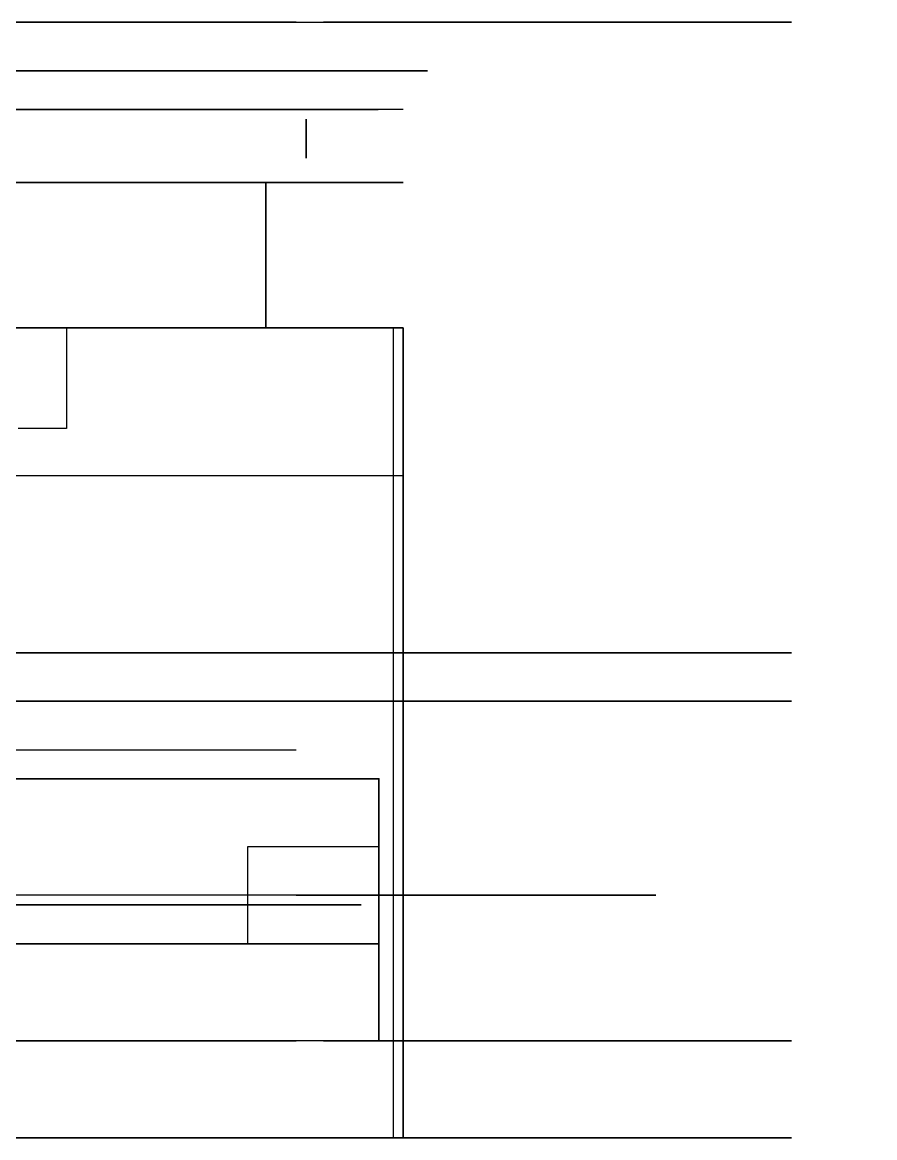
# Model space of a CAD drawing. Header units: centimetres. Extents: x -1.02 to 4.22, y -1.09 to 1.61.
# Drawn here: x 2.465 to 4.222, y -0.74 to 1.56 of the extents above; entities that cross this region are included whole.
import ezdxf

# ---------------------------------------------------------------- set-up
doc = ezdxf.new("R2010")
doc.units = ezdxf.units.CM
doc.header["$MEASUREMENT"] = 0
for name, color, linetype in [('Cajita_abierta_v04 v13_Sketch1', 7, 'Continuous'), ('Cajita_abierta_v04 v13_Sketch13', 7, 'Continuous'), ('Cajita_abierta_v04 v13_Sketch14', 7, 'Continuous'), ('Cajita_abierta_v04 v13_Sketch15', 7, 'Continuous'), ('Cajita_abierta_v04 v13_Sketch16', 7, 'Continuous'), ('Cajita_abierta_v04 v13_Sketch18', 7, 'Continuous'), ('Cajita_abierta_v04 v13_Sketch19', 7, 'Continuous'), ('Cajita_abierta_v04 v13_Sketch2', 7, 'Continuous'), ('Cajita_abierta_v04 v13_Sketch20', 7, 'Continuous'), ('Cajita_abierta_v04 v13_Sketch21', 7, 'Continuous'), ('Cajita_abierta_v04 v13_Sketch22', 7, 'Continuous'), ('Cajita_abierta_v04 v13_Sketch24', 7, 'Continuous'), ('Cajita_abierta_v04 v13_Sketch25', 7, 'Continuous'), ('Cajita_abierta_v04 v13_Sketch27', 7, 'Continuous'), ('Cajita_abierta_v04 v13_Sketch28', 7, 'Continuous'), ('Cajita_abierta_v04 v13_Sketch3', 7, 'Continuous'), ('Cajita_abierta_v04 v13_Sketch30', 7, 'Continuous'), ('Cajita_abierta_v04 v13_Sketch31', 7, 'Continuous'), ('Cajita_abierta_v04 v13_Sketch33', 7, 'Continuous'), ('Cajita_abierta_v04 v13_Sketch34', 7, 'Continuous'), ('Cajita_abierta_v04 v13_Sketch35', 7, 'Continuous'), ('Cajita_abierta_v04 v13_Sketch36', 7, 'Continuous'), ('Cajita_abierta_v04 v13_Sketch39', 7, 'Continuous'), ('Cajita_abierta_v04 v13_Sketch4', 7, 'Continuous'), ('Cajita_abierta_v04 v13_Sketch40', 7, 'Continuous'), ('Cajita_abierta_v04 v13_Sketch41', 7, 'Continuous'), ('Cajita_abierta_v04 v13_Sketch43', 7, 'Continuous'), ('Cajita_abierta_v04 v13_Sketch5', 7, 'Continuous'), ('Cajita_abierta_v04 v13_Sketch50', 7, 'Continuous'), ('Cajita_abierta_v04 v13_Sketch51', 7, 'Continuous'), ('Cajita_abierta_v04 v13_Sketch52', 7, 'Continuous'), ('Cajita_abierta_v04 v13_Sketch56', 7, 'Continuous'), ('Cajita_abierta_v04 v13_Sketch57', 7, 'Continuous'), ('Cajita_abierta_v04 v13_Sketch59', 7, 'Continuous'), ('Cajita_abierta_v04 v13_Sketch6', 7, 'Continuous'), ('Cajita_abierta_v04 v13_Sketch60', 7, 'Continuous'), ('Cajita_abierta_v04 v13_Sketch61', 7, 'Continuous'), ('Cajita_abierta_v04 v13_Sketch63', 7, 'Continuous'), ('Cajita_abierta_v04 v13_Sketch64', 7, 'Continuous'), ('Cajita_abierta_v04 v13_Sketch7', 7, 'Continuous'), ('Cajita_abierta_v04 v13_Sketch9', 7, 'Continuous'), ('Cajita_abierta_v04 v13_triangles coin', 7, 'Continuous')]:
    doc.layers.add(name, color=color, linetype=linetype)

msp = doc.modelspace()

# ---------------------------------------------------------------- linework, layer by layer
at = {"layer": 'Cajita_abierta_v04 v13_Sketch1'}
for p, q in [((0, 0), (3.2, 0)), ((3.2, 0, 6.2), (0, 0, 6.2)), ((3.2, 0), (3.2, 0, 6.2))]:
    msp.add_line(p, q, dxfattribs=at)
at = {"layer": 'Cajita_abierta_v04 v13_Sketch13'}
for p, q in [((3.2, -0.34), (0, -0.34)), ((0, -0.34, 6.2), (3.2, -0.34, 6.2)), ((2.929, -0.34, 6.2), (3.2, -0.34, 5.903)), ((3, -0.34), (3.2, -0.34, 0.2535)), ((3.2, -0.34, 6.2), (3.2, -0.34))]:
    msp.add_line(p, q, dxfattribs=at)
at = {"layer": 'Cajita_abierta_v04 v13_Sketch14', "extrusion": (0, -1, 0)}
for centre, radius in [((3.456, 1.0712, 0.54), 0.15), ((3.456, 1.0712, 0.54), 0.14), ((3.471, 5.1343, 0.54), 0.15), ((3.471, 5.1343, 0.54), 0.14)]:
    msp.add_circle(centre, radius, dxfattribs=at)
for centre, major_axis, ratio in [((1.6, -0.54, -0.349), (1, 0), 0.2), ((1.6, -0.54, 6.549), (1, 0), 0.2), ((3.661, -0.54, 3.1079), (0, 0, -1.7), 0.176471)]:
    msp.add_ellipse(centre, major_axis=major_axis, ratio=ratio, dxfattribs=at)
msp.add_ellipse((1.6, -0.54, 3.1), major_axis=(0, 0, 4.6), ratio=0.532609, start_param=4.070407, end_param=5.371005, dxfattribs=at)
at = {"layer": 'Cajita_abierta_v04 v13_Sketch14'}
for points, knots in [([(3.0856, -0.54, 6.4618), (2.7867, -0.54, 6.6577), (2.5049, -0.54, 6.7944), (1.9564, -0.54, 6.9606), (1.6785, -0.54, 6.9924), (1.132, -0.54, 6.9368), (0.8838, -0.54, 6.8622), (0.4625, -0.54, 6.6743), (0.2844, -0.54, 6.5732), (0.1144, -0.54, 6.4618)], [0.383509, 0.383509, 0.383509, 0.383509, 1.553489, 1.553489, 2.734502, 2.734502, 3.803643, 3.803643, 4.62827, 4.62827, 4.62827, 4.62827]), ([(0.1702, -0.54, -0.2597), (0.5614, -0.54, -0.4768), (0.886, -0.54, -0.6076), (1.4522, -0.54, -0.7265), (1.7095, -0.54, -0.7294), (2.3013, -0.54, -0.6156), (2.6415, -0.54, -0.4752), (3.0298, -0.54, -0.2597)], [0.440251, 0.440251, 0.440251, 0.440251, 1.968329, 1.968329, 3.347643, 3.347643, 4.994808, 4.994808, 4.994808, 4.994808]), ([(3.5622, -0.54, 0.3456), (3.5114, -0.54, 0.218), (3.4391, -0.54, 0.1), (3.2576, -0.54, -0.1062), (3.1499, -0.54, -0.193), (3.0298, -0.54, -0.2597)], [0, 0, 0, 0, 0.4120538, 0.4120538, 0.8241076, 0.8241076, 0.8241076, 0.8241076]), ([(3.0856, -0.54, 6.4618), (3.1862, -0.54, 6.396), (3.2763, -0.54, 6.3154), (3.4295, -0.54, 6.1301), (3.4917, -0.54, 6.0264), (3.5376, -0.54, 5.9153)], [0, 0, 0, 0, 0.3606372, 0.3606372, 0.7212744, 0.7212744, 0.7212744, 0.7212744])]:
    msp.add_open_spline(points, degree=3, knots=knots, dxfattribs=at)
at = {"layer": 'Cajita_abierta_v04 v13_Sketch15'}
for p, q in [((0.218, 1.23, 6.25), (2.9673, 1.23, 6.25)), ((2.9673, 1.23, 6.25), (2.9673, 0.93, 6.25)), ((2.9673, 0.93, 6.25), (3.25, 0.93, 6.25)), ((3.25, 0.93, 6.25), (3.25, 0.16, 6.25)), ((3.25, 0.16, 6.25), (-0.05, 0.16, 6.25))]:
    msp.add_line(p, q, dxfattribs=at)
at = {"layer": 'Cajita_abierta_v04 v13_Sketch16'}
for p, q in [((2.9673, 1.23, -0.05), (0.2271, 1.23, -0.05)), ((2.9673, 0.93, -0.05), (2.9673, 1.23, -0.05)), ((3.25, 0.93, -0.05), (2.9673, 0.93, -0.05)), ((3.25, 0.16, -0.05), (3.25, 0.93, -0.05)), ((-0.05, 0.16, -0.05), (3.25, 0.16, -0.05))]:
    msp.add_line(p, q, dxfattribs=at)
at = {"layer": 'Cajita_abierta_v04 v13_Sketch18'}
for p, q in [((0, 0, 6.2), (3.2, 0, 6.2)), ((3.2, 0, 6.2), (3.2, -0.14, 6.2)), ((3.2, -0.14, 6.2), (2.929, -0.14, 6.2)), ((2.929, -0.14, 6.2), (2.929, -0.34, 6.2)), ((2.929, -0.34, 6.2), (0.2532, -0.34, 6.2))]:
    msp.add_line(p, q, dxfattribs=at)
at = {"layer": 'Cajita_abierta_v04 v13_Sketch19'}
for p, q in [((3.2, -0.54, 5.3191), (3.2, -0.54, 5.2295)), ((3.2, -0.54, 0.866), (3.2, -0.54, 0.7764))]:
    msp.add_line(p, q, dxfattribs=at)
at = {"layer": 'Cajita_abierta_v04 v13_Sketch19', "extrusion": (0, -1, 0)}
for centre in [(3.446, 0.8212, 0.54), (3.446, 5.2743, 0.54)]:
    msp.add_circle(centre, 0.14, dxfattribs=at)
for centre in [(3.446, 0.8212, 0.54), (3.446, 5.2743, 0.54)]:
    msp.add_arc(centre, 0.25, 169.6746, 190.3254, dxfattribs=at)
for centre, major_axis, ratio in [((1.6, -0.54, 6.549), (1, 0), 0.2), ((1.6, -0.54, -0.349), (1, 0), 0.2), ((3.661, -0.54, 3.1079), (0, 0, -1.7), 0.176471)]:
    msp.add_ellipse(centre, major_axis=major_axis, ratio=ratio, dxfattribs=at)
msp.add_ellipse((1.6, -0.54, 3.1), major_axis=(0, 0, 4.6), ratio=0.532609, start_param=4.070407, end_param=5.371005, dxfattribs=at)
at = {"layer": 'Cajita_abierta_v04 v13_Sketch19'}
for points, knots in [([(3.0856, -0.54, 6.4618), (2.7867, -0.54, 6.6577), (2.5049, -0.54, 6.7944), (1.9564, -0.54, 6.9606), (1.6785, -0.54, 6.9924), (1.132, -0.54, 6.9368), (0.8838, -0.54, 6.8622), (0.4625, -0.54, 6.6743), (0.2844, -0.54, 6.5732), (0.1144, -0.54, 6.4618)], [0.383509, 0.383509, 0.383509, 0.383509, 1.553489, 1.553489, 2.734502, 2.734502, 3.803643, 3.803643, 4.62827, 4.62827, 4.62827, 4.62827]), ([(0.1702, -0.54, -0.2597), (0.5614, -0.54, -0.4768), (0.886, -0.54, -0.6076), (1.4522, -0.54, -0.7265), (1.7095, -0.54, -0.7294), (2.3013, -0.54, -0.6156), (2.6415, -0.54, -0.4752), (3.0298, -0.54, -0.2597)], [0.440251, 0.440251, 0.440251, 0.440251, 1.968329, 1.968329, 3.347643, 3.347643, 4.994808, 4.994808, 4.994808, 4.994808]), ([(3.5622, -0.54, 0.3456), (3.5114, -0.54, 0.218), (3.4391, -0.54, 0.1), (3.2576, -0.54, -0.1062), (3.1499, -0.54, -0.193), (3.0298, -0.54, -0.2597)], [0, 0, 0, 0, 0.4120538, 0.4120538, 0.8241076, 0.8241076, 0.8241076, 0.8241076]), ([(3.0856, -0.54, 6.4618), (3.1862, -0.54, 6.396), (3.2763, -0.54, 6.3154), (3.4295, -0.54, 6.1301), (3.4917, -0.54, 6.0264), (3.5376, -0.54, 5.9153)], [0, 0, 0, 0, 0.3606372, 0.3606372, 0.7212744, 0.7212744, 0.7212744, 0.7212744])]:
    msp.add_open_spline(points, degree=3, knots=knots, dxfattribs=at)
at = {"layer": 'Cajita_abierta_v04 v13_Sketch2'}
for p, q in [((-0.3, 0.16, -0.3), (3.5, 0.16, -0.3)), ((-0.3, 0.16, 6.5), (3.5, 0.16, -0.3)), ((3.5, 0.16, 6.5), (-0.3, 0.16, 6.5)), ((3.5, 0.16, 6.5), (-0.3, 0.16, -0.3)), ((3.2, 0.16), (0, 0.16)), ((0, 0.16, 6.2), (3.2, 0.16, 6.2)), ((3.2, 0.16, 6.2), (3.2, 0.16)), ((3.5, 0.16, -0.3), (3.5, 0.16, 6.5))]:
    msp.add_line(p, q, dxfattribs=at)
at = {"layer": 'Cajita_abierta_v04 v13_Sketch20'}
for p, q in [((3.2, -0.54, 0.866), (3.2, -0.54, 0.7764)), ((3.2, -0.54, 5.3191), (3.2, -0.54, 5.2295))]:
    msp.add_line(p, q, dxfattribs=at)
at = {"layer": 'Cajita_abierta_v04 v13_Sketch20', "extrusion": (0, -1, 0)}
for centre in [(3.446, 5.2743, 0.54), (3.446, 0.8212, 0.54)]:
    msp.add_arc(centre, 0.25, 169.6746, 190.3254, dxfattribs=at)
for centre, major_axis, ratio in [((1.6, -0.54, -0.349), (1, 0), 0.2), ((1.6, -0.54, 6.549), (1, 0), 0.2), ((3.661, -0.54, 3.1079), (0, 0, -1.7), 0.176471)]:
    msp.add_ellipse(centre, major_axis=major_axis, ratio=ratio, dxfattribs=at)
msp.add_ellipse((1.6, -0.54, 3.1), major_axis=(0, 0, 4.6), ratio=0.532609, start_param=4.070407, end_param=5.371005, dxfattribs=at)
at = {"layer": 'Cajita_abierta_v04 v13_Sketch20'}
for points, knots in [([(3.0856, -0.54, 6.4618), (2.7867, -0.54, 6.6577), (2.5049, -0.54, 6.7944), (1.9564, -0.54, 6.9606), (1.6785, -0.54, 6.9924), (1.132, -0.54, 6.9368), (0.8838, -0.54, 6.8622), (0.4625, -0.54, 6.6743), (0.2844, -0.54, 6.5732), (0.1144, -0.54, 6.4618)], [0.383509, 0.383509, 0.383509, 0.383509, 1.553489, 1.553489, 2.734502, 2.734502, 3.803643, 3.803643, 4.62827, 4.62827, 4.62827, 4.62827]), ([(0.1702, -0.54, -0.2597), (0.5614, -0.54, -0.4768), (0.886, -0.54, -0.6076), (1.4522, -0.54, -0.7265), (1.7095, -0.54, -0.7294), (2.3013, -0.54, -0.6156), (2.6415, -0.54, -0.4752), (3.0298, -0.54, -0.2597)], [0.440251, 0.440251, 0.440251, 0.440251, 1.968329, 1.968329, 3.347643, 3.347643, 4.994808, 4.994808, 4.994808, 4.994808]), ([(3.5622, -0.54, 0.3456), (3.5114, -0.54, 0.218), (3.4391, -0.54, 0.1), (3.2576, -0.54, -0.1062), (3.1499, -0.54, -0.193), (3.0298, -0.54, -0.2597)], [0, 0, 0, 0, 0.4120538, 0.4120538, 0.8241076, 0.8241076, 0.8241076, 0.8241076]), ([(3.0856, -0.54, 6.4618), (3.1862, -0.54, 6.396), (3.2763, -0.54, 6.3154), (3.4295, -0.54, 6.1301), (3.4917, -0.54, 6.0264), (3.5376, -0.54, 5.9153)], [0, 0, 0, 0, 0.3606372, 0.3606372, 0.7212744, 0.7212744, 0.7212744, 0.7212744])]:
    msp.add_open_spline(points, degree=3, knots=knots, dxfattribs=at)
at = {"layer": 'Cajita_abierta_v04 v13_Sketch21'}
for p, q in [((3.2, -0.54, 0.866), (3.2, -0.54, 0.7764)), ((3.2, -0.54, 5.3191), (3.2, -0.54, 5.2295))]:
    msp.add_line(p, q, dxfattribs=at)
at = {"layer": 'Cajita_abierta_v04 v13_Sketch21', "extrusion": (0, -1, 0)}
msp.add_circle((3.446, 0.8212, 0.54), 0.14, dxfattribs=at)
msp.add_circle((3.446, 0.8212, 0.54), 0.14, dxfattribs=at)
for centre in [(3.446, 0.8212, 0.54), (3.446, 5.2743, 0.54)]:
    msp.add_arc(centre, 0.25, 169.6746, 190.3254, dxfattribs=at)
for centre, major_axis, ratio in [((1.6, -0.54, -0.349), (1, 0), 0.2), ((1.6, -0.54, 6.549), (1, 0), 0.2), ((3.661, -0.54, 3.1079), (0, 0, -1.7), 0.176471)]:
    msp.add_ellipse(centre, major_axis=major_axis, ratio=ratio, dxfattribs=at)
msp.add_ellipse((1.6, -0.54, 3.1), major_axis=(0, 0, 4.6), ratio=0.532609, start_param=4.070407, end_param=5.371005, dxfattribs=at)
at = {"layer": 'Cajita_abierta_v04 v13_Sketch21'}
for points, knots in [([(3.0856, -0.54, 6.4618), (2.7867, -0.54, 6.6577), (2.5049, -0.54, 6.7944), (1.9564, -0.54, 6.9606), (1.6785, -0.54, 6.9924), (1.132, -0.54, 6.9368), (0.8838, -0.54, 6.8622), (0.4625, -0.54, 6.6743), (0.2844, -0.54, 6.5732), (0.1144, -0.54, 6.4618)], [0.383509, 0.383509, 0.383509, 0.383509, 1.553489, 1.553489, 2.734502, 2.734502, 3.803643, 3.803643, 4.62827, 4.62827, 4.62827, 4.62827]), ([(0.1702, -0.54, -0.2597), (0.5614, -0.54, -0.4768), (0.886, -0.54, -0.6076), (1.4522, -0.54, -0.7265), (1.7095, -0.54, -0.7294), (2.3013, -0.54, -0.6156), (2.6415, -0.54, -0.4752), (3.0298, -0.54, -0.2597)], [0.440251, 0.440251, 0.440251, 0.440251, 1.968329, 1.968329, 3.347643, 3.347643, 4.994808, 4.994808, 4.994808, 4.994808]), ([(3.5622, -0.54, 0.3456), (3.5114, -0.54, 0.218), (3.4391, -0.54, 0.1), (3.2576, -0.54, -0.1062), (3.1499, -0.54, -0.193), (3.0298, -0.54, -0.2597)], [0, 0, 0, 0, 0.4120538, 0.4120538, 0.8241076, 0.8241076, 0.8241076, 0.8241076]), ([(3.0856, -0.54, 6.4618), (3.1862, -0.54, 6.396), (3.2763, -0.54, 6.3154), (3.4295, -0.54, 6.1301), (3.4917, -0.54, 6.0264), (3.5376, -0.54, 5.9153)], [0, 0, 0, 0, 0.3606372, 0.3606372, 0.7212744, 0.7212744, 0.7212744, 0.7212744])]:
    msp.add_open_spline(points, degree=3, knots=knots, dxfattribs=at)
at = {"layer": 'Cajita_abierta_v04 v13_Sketch22'}
for p, q in [((-0.05, 0.16, 6.25), (3.25, 0.16, 6.25)), ((3.25, 0.16, 6.25), (3.25, -0.24, 6.25)), ((3.25, -0.24, 6.25), (-0.05, -0.24, 6.25))]:
    msp.add_line(p, q, dxfattribs=at)
at = {"layer": 'Cajita_abierta_v04 v13_Sketch24'}
msp.add_line((0.1702, 0.06, 6.25), (3.0298, 0.06, 6.25), dxfattribs=at)
at = {"layer": 'Cajita_abierta_v04 v13_Sketch25'}
for p, q in [((-0.05, 1.23, 1.15), (2.95, 1.23, 1.15)), ((-0.05, 1.23, 0.65), (2.95, 1.23, 0.65)), ((2.95, 1.23, 3.45), (-0.05, 1.23, 3.45)), ((2.95, 1.23, 0.65), (-0.05, 1.23, 0.65)), ((2.9673, 1.23, 6.25), (0.218, 1.23, 6.25)), ((0.2271, 1.23, -0.05), (2.9673, 1.23, -0.05)), ((2.95, 1.23, 1.15), (0.25, 1.23, 1.15)), ((0.25, 1.23, 2.55), (2.95, 1.23, 2.55)), ((3.25, 1.23, 0.65), (1.5972, 1.23, 0.65)), ((1.5972, 1.23, -0.05), (3.25, 1.23, -0.05)), ((3.25, 1.23, 0.65), (2.95, 1.23, 0.65)), ((2.95, 1.23, 0.65), (2.95, 1.23, 3.45)), ((2.95, 1.23, 1.15), (2.95, 1.23, 0.65)), ((2.95, 1.23, 3.45), (3.25, 1.23, 3.45)), ((2.95, 1.23, 0.65), (2.95, 1.23, 3.45)), ((2.95, 1.23, 2.55), (2.95, 1.23, 1.15)), ((2.9673, 1.23, -0.05), (3.25, 1.23, 0.2879)), ((3.25, 1.23, 5.9297), (2.9673, 1.23, 6.25)), ((3.25, 1.23, -0.05), (3.25, 1.23, 0.65)), ((3.25, 1.23, 0.2879), (3.25, 1.23, 5.9297)), ((3.25, 1.23, 3.45), (3.25, 1.23, 0.65))]:
    msp.add_line(p, q, dxfattribs=at)
at = {"layer": 'Cajita_abierta_v04 v13_Sketch27'}
for p, q in [((3.25, 1.23, 6.25), (-0.05, 1.23, 6.25)), ((-0.05, 1.23, 5.5688), (3.25, 1.23, 5.5688)), ((3.25, 1.23, 6.25), (-0.05, 1.23, 6.25)), ((3.25, 1.23, 6.25), (3.25, 1.23, -0.05)), ((3.25, 1.23, 5.5688), (3.25, 1.23, 6.25))]:
    msp.add_line(p, q, dxfattribs=at)
at = {"layer": 'Cajita_abierta_v04 v13_Sketch28'}
for p, q in [((0.218, 1.23, 6.25), (2.9673, 1.23, 6.25)), ((2.9673, 1.23, 6.25), (2.9673, 0.93, 6.25)), ((-0.05, 0.93, 6.25), (3.25, 0.93, 6.25)), ((2.9673, 0.93, 6.25), (3.25, 0.93, 6.25)), ((3.25, 0.93, 6.25), (3.25, -0.74, 6.25)), ((3.25, 0.93, 6.25), (3.25, 0.6249, 6.25)), ((3.25, 0.6249, 6.25), (-0.05, 0.6249, 6.25)), ((3.25, -0.74, 6.25), (-0.05, -0.74, 6.25))]:
    msp.add_line(p, q, dxfattribs=at)
at = {"layer": 'Cajita_abierta_v04 v13_Sketch3'}
for p, q in [((-0.5, 0.16, 6.5), (3.7, 0.16, 6.5)), ((3.7, 0.16, -0.3), (-0.5, 0.16, -0.3)), ((3.25, 0.16, 6.25), (-0.05, 0.16, -0.05)), ((3.25, 0.16, 6.25), (-0.05, 0.16, 6.25)), ((-0.05, 0.16, -0.05), (3.25, 0.16, -0.05)), ((-0.05, 0.16, 6.25), (3.25, 0.16, -0.05)), ((0, 0.16), (3.2, 0.16)), ((3.2, 0.16, 6.2), (0, 0.16, 6.2)), ((0, 0.16), (3.2, 0.16)), ((3.2, 0.16, 6.2), (0, 0.16, 6.2)), ((3.2, 0.16), (3.2, 0.16, 6.2)), ((3.2, 0.16), (3.2, 0.16, 6.2)), ((3.25, 0.16, -0.05), (3.25, 0.16, 6.25)), ((3.7, 0.16, 6.5), (3.7, 0.16, -0.3))]:
    msp.add_line(p, q, dxfattribs=at)
at = {"layer": 'Cajita_abierta_v04 v13_Sketch30'}
for p, q in [((2.1506, 1.23, 4.8222), (2.5506, 1.23, 4.8222)), ((2.5506, 1.23, 4.1222), (2.1506, 1.23, 4.1222)), ((2.5506, 1.23, 4.8222), (2.5506, 1.23, 4.1222))]:
    msp.add_line(p, q, dxfattribs=at)
at = {"layer": 'Cajita_abierta_v04 v13_Sketch31'}
for p, q in [((0.218, 1.23, 5.65), (2.9673, 1.23, 5.65)), ((1.5972, 1.23, 5.65), (3.25, 1.23, 5.65)), ((2.9673, 1.23, 5.65), (2.9673, 0.93, 5.65)), ((2.9673, 0.93, 5.65), (0.218, 0.93, 5.65))]:
    msp.add_line(p, q, dxfattribs=at)
at = {"layer": 'Cajita_abierta_v04 v13_Sketch33', "extrusion": (0, -1, 0)}
for centre in [(3.456, 1.0712, 0.24), (3.471, 5.1343, 0.24)]:
    msp.add_circle(centre, 0.14, dxfattribs=at)
at = {"layer": 'Cajita_abierta_v04 v13_Sketch34'}
for p, q in [((-0.05, -0.74, 6.25), (3.25, -0.74, 6.25)), ((3.25, -0.74, -0.05), (-0.05, -0.74, -0.05)), ((3.25, -0.74, 6.25), (3.25, -0.74, -0.05))]:
    msp.add_line(p, q, dxfattribs=at)
at = {"layer": 'Cajita_abierta_v04 v13_Sketch34', "extrusion": (0, -1, 0)}
for centre in [(3.446, 0.8212, 0.74), (3.446, 5.2743, 0.74), (3.446, 0.8212, 0.74), (3.446, 5.2743, 0.74)]:
    msp.add_circle(centre, 0.14, dxfattribs=at)
for centre, major_axis, ratio in [((1.6, -0.74, -0.349), (1, 0), 0.2), ((1.6, -0.74, 6.549), (1, 0), 0.2), ((3.661, -0.74, 3.1079), (0, 0, -1.7), 0.176471)]:
    msp.add_ellipse(centre, major_axis=major_axis, ratio=ratio, dxfattribs=at)
msp.add_ellipse((1.6, -0.74, 3.1), major_axis=(0, 0, 4.6), ratio=0.532609, start_param=4.070407, end_param=5.371005, dxfattribs=at)
at = {"layer": 'Cajita_abierta_v04 v13_Sketch34'}
for points, weights in [([(3.0856, -0.74, 6.4618), (1.6, -0.74, 7.4349), (0.1144, -0.74, 6.4618)], [1.02162714974, 1.13432075327, 1.02162714974]), ([(0.1702, -0.74, -0.2597), (1.6, -0.74, -1.0534), (3.0298, -0.74, -0.2597)], [1.06735335016, 1.43264664984, 1.06735335016])]:
    msp.add_rational_spline(points, weights, degree=2, dxfattribs=at)
for points, knots in [([(3.0298, -0.74, -0.2597), (3.1499, -0.74, -0.193), (3.2576, -0.74, -0.1062), (3.4391, -0.74, 0.1), (3.5114, -0.74, 0.218), (3.5622, -0.74, 0.3456)], [-0.8241076, -0.8241076, -0.8241076, -0.8241076, -0.4120538, -0.4120538, 0, 0, 0, 0]), ([(3.5376, -0.74, 5.9153), (3.4917, -0.74, 6.0264), (3.4295, -0.74, 6.1301), (3.2763, -0.74, 6.3154), (3.1862, -0.74, 6.396), (3.0856, -0.74, 6.4618)], [-0.7212744, -0.7212744, -0.7212744, -0.7212744, -0.3606372, -0.3606372, 0, 0, 0, 0])]:
    msp.add_open_spline(points, degree=3, knots=knots, dxfattribs=at)
at = {"layer": 'Cajita_abierta_v04 v13_Sketch35', "extrusion": (0, -1, 0)}
for radius in [0.15, 0.14, 0.14]:
    msp.add_circle((3.471, 5.1343, 0.24), radius, dxfattribs=at)
at = {"layer": 'Cajita_abierta_v04 v13_Sketch36', "extrusion": (0, -1, 0)}
for radius in [0.15, 0.14]:
    msp.add_circle((3.456, 1.0712, 0.24), radius, dxfattribs=at)
at = {"layer": 'Cajita_abierta_v04 v13_Sketch36'}
for points, knots in [([(3.0298, -0.24, -0.2597), (3.1499, -0.24, -0.193), (3.2576, -0.24, -0.1062), (3.4391, -0.24, 0.1), (3.5114, -0.24, 0.218), (3.5622, -0.24, 0.3456)], [-0.8241076, -0.8241076, -0.8241076, -0.8241076, -0.4120538, -0.4120538, 0, 0, 0, 0]), ([(3.5622, -0.24, 0.3456), (3.5114, -0.24, 0.218), (3.4391, -0.24, 0.1), (3.2576, -0.24, -0.1062), (3.1499, -0.24, -0.193), (3.0298, -0.24, -0.2597)], [0, 0, 0, 0, 0.4120538, 0.4120538, 0.8241076, 0.8241076, 0.8241076, 0.8241076])]:
    msp.add_open_spline(points, degree=3, knots=knots, dxfattribs=at)
at = {"layer": 'Cajita_abierta_v04 v13_Sketch39'}
for p, q in [((3.25, 0.93, -0.05), (0.2271, 0.93, -0.05)), ((3.25, -0.74, -0.05), (3.25, 0.93, -0.05)), ((-0.05, -0.74, -0.05), (3.25, -0.74, -0.05))]:
    msp.add_line(p, q, dxfattribs=at)
at = {"layer": 'Cajita_abierta_v04 v13_Sketch4'}
for p, q in [((3.2, 0, 6.2), (3.2, 0)), ((3.2, 0), (3.2, -0.54)), ((3.2, -0.54, 6.2), (3.2, 0, 6.2)), ((3.2, -0.34, 6.2), (3.2, -0.34)), ((3.2, -0.34), (3.2, -0.54)), ((3.2, -0.54, 6.2), (3.2, -0.34, 6.2)), ((3.2, -0.54), (3.2, -0.54, 6.2)), ((3.2, -0.54), (3.2, -0.54, 6.2))]:
    msp.add_line(p, q, dxfattribs=at)
msp.add_point((3.2, 0), dxfattribs=at)
at = {"layer": 'Cajita_abierta_v04 v13_Sketch40'}
for p, q in [((3.23, 0.93, -0.03), (-0.03, 0.93, -0.03)), ((3.23, -0.74, -0.03), (3.23, 0.93, -0.03)), ((1.85, -0.74, -0.03), (3.23, -0.74, -0.03))]:
    msp.add_line(p, q, dxfattribs=at)
at = {"layer": 'Cajita_abierta_v04 v13_Sketch41'}
for p, q in [((2.9673, 1.23, 5.65), (0.218, 1.23, 5.65)), ((0.25, 1.23, 3.45), (2.95, 1.23, 3.45)), ((2.95, 1.23, 3.45), (2.95, 1.23, 0.65)), ((2.95, 1.23, 0.65), (3.23, 1.23, 0.65)), ((2.9673, 1.23, 5.6802), (2.9673, 1.23, 5.65)), ((3.23, 1.23, 5.912), (2.9673, 1.23, 5.6802)), ((3.23, 1.23, 0.65), (3.23, 1.23, 5.912))]:
    msp.add_line(p, q, dxfattribs=at)
at = {"layer": 'Cajita_abierta_v04 v13_Sketch43'}
for p, q in [((0.15, 1.23, 3.45), (3.05, 1.23, 3.45)), ((2.9673, 1.23, 5.65), (0.218, 1.23, 5.65)), ((2.9673, 1.23, 5.6802), (2.9673, 1.23, 5.65)), ((3.23, 1.23, 5.912), (2.9673, 1.23, 5.6802)), ((3.05, 1.23, 3.45), (3.05, 1.23, 0.65)), ((3.05, 1.23, 0.65), (3.23, 1.23, 0.65)), ((3.23, 1.23, 0.65), (3.23, 1.23, 5.912))]:
    msp.add_line(p, q, dxfattribs=at)
at = {"layer": 'Cajita_abierta_v04 v13_Sketch5'}
for p, q in [((-0.85, 0.16, 3.1), (4.05, 0.16, 3.1)), ((3.7, 0.16, -0.3), (-0.5, 0.16, -0.3)), ((-0.5, 0.16, 6.5), (3.7, 0.16, 6.5)), ((-0.05, 0.16, -0.05), (3.25, 0.16, -0.05)), ((3.25, 0.16, 6.25), (-0.05, 0.16, 6.25)), ((3.25, 0.16, -0.05), (3.25, 0.16, 6.25)), ((3.7, 0.16, 6.5), (3.7, 0.16, -0.3))]:
    msp.add_line(p, q, dxfattribs=at)
at = {"layer": 'Cajita_abierta_v04 v13_Sketch5', "extrusion": (0, 1, 0)}
msp.add_ellipse((1.6, 0.16, 3.1), major_axis=(0, 0, 4.6), ratio=0.532609, dxfattribs=at)
at = {"layer": 'Cajita_abierta_v04 v13_Sketch50'}
for p, q in [((2.0943, 0.93, 5.65), (2.9673, 0.93, 5.65)), ((3.23, 0.93, 6.23), (2.1943, 0.93, 6.23)), ((2.4565, 0.93, 6.25), (2.5565, 0.93, 6.25)), ((2.5565, 0.93, 5.65), (2.4565, 0.93, 5.65)), ((2.5565, 0.93, 6.25), (2.5565, 0.93, 5.65)), ((2.9673, 0.93, 5.65), (2.9673, 0.93, 5.6802)), ((2.9673, 0.93, 5.6802), (3.23, 0.93, 5.912)), ((3.23, 0.93, 5.912), (3.23, 0.93, 6.23))]:
    msp.add_line(p, q, dxfattribs=at)
at = {"layer": 'Cajita_abierta_v04 v13_Sketch51'}
for p, q in [((0.218, 1.23, 5.6), (2.9673, 1.23, 5.6)), ((2.9673, 1.23, 5.6), (2.9673, 0.93, 5.6)), ((2.5565, 0.93, 5.6), (2.5565, 0.7221, 5.6)), ((2.9673, 0.93, 5.6), (2.5565, 0.93, 5.6)), ((2.5565, 0.7221, 5.6), (2.4565, 0.7221, 5.6))]:
    msp.add_line(p, q, dxfattribs=at)
at = {"layer": 'Cajita_abierta_v04 v13_Sketch52'}
for p, q in [((0.15, 1.23, 3.45), (3.05, 1.23, 3.45)), ((2.9673, 1.23, 5.55), (0.218, 1.23, 5.55)), ((2.555, 1.23, 5.4), (0.6259, 1.23, 5.4)), ((0.6259, 1.23, 5.55), (2.555, 1.23, 5.55)), ((2.555, 1.23, 5.55), (2.555, 1.23, 5.4)), ((3.23, 1.23, 5.912), (2.9673, 1.23, 5.6802)), ((2.9673, 1.23, 5.6802), (2.9673, 1.23, 5.55)), ((3.05, 1.23, 3.45), (3.05, 1.23, 0.65)), ((3.05, 1.23, 0.65), (3.23, 1.23, 0.65)), ((3.23, 1.23, 0.65), (3.23, 1.23, 5.912))]:
    msp.add_line(p, q, dxfattribs=at)
at = {"layer": 'Cajita_abierta_v04 v13_Sketch56'}
for p, q in [((3.596, -0.24), (3.316, -0.24)), ((3.611, -0.24), (3.331, -0.24))]:
    msp.add_line(p, q, dxfattribs=at)
at = {"layer": 'Cajita_abierta_v04 v13_Sketch57', "extrusion": (0, -1, 0)}
for radius in [0.3, 0.15, 0.14]:
    msp.add_circle((3.471, 5.1343, 0.24), radius, dxfattribs=at)
at = {"layer": 'Cajita_abierta_v04 v13_Sketch59'}
for p, q in [((0.2532, -0.26, 6.16), (2.929, -0.26, 6.16)), ((2.9666, -0.26, 0.04), (0.2772, -0.26, 0.04)), ((2.929, -0.26, 6.16), (3.1634, -0.26, 5.903)), ((3.16, -0.26, 0.2851), (2.9666, -0.26, 0.04)), ((3.16, -0.26, 0.285), (3.16, -0.26, 0.2851)), ((3.1634, -0.26, 5.903), (3.16, -0.26, 5.903)), ((3.16, -0.26, 5.903), (3.16, -0.26, 0.285))]:
    msp.add_line(p, q, dxfattribs=at)
at = {"layer": 'Cajita_abierta_v04 v13_Sketch6', "extrusion": (0, 1, 0)}
for centre in [(-3.446, 0.8212, 0.16), (-3.446, 5.2743, 0.16)]:
    msp.add_circle(centre, 0.25, dxfattribs=at)
at = {"layer": 'Cajita_abierta_v04 v13_Sketch60'}
for p, q in [((-0.05, 0.26, -0.045), (3.24, 0.26, -0.045)), ((3.24, 0.26, 6.24), (1.3864, 0.26, 6.24)), ((2.4864, 0.26, 6.6416), (2.4864, 0.26, 6.7853)), ((3.24, 0.26, -0.045), (3.24, 0.26, 6.24))]:
    msp.add_line(p, q, dxfattribs=at)
at = {"layer": 'Cajita_abierta_v04 v13_Sketch60', "extrusion": (0, 1, 0)}
for centre in [(-3.456, 1.0712, 0.26), (-3.471, 5.1343, 0.26)]:
    msp.add_circle(centre, 0.14, dxfattribs=at)
for centre, major_axis, ratio in [((1.6, 0.26, -0.349), (1, 0), 0.2), ((3.661, 0.26, 3.1079), (0, 0, -1.7), 0.176471)]:
    msp.add_ellipse(centre, major_axis=major_axis, ratio=ratio, dxfattribs=at)
for centre, major_axis, ratio, start_param, end_param in [((1.6, 0.26, 6.549), (1, 0), 0.2, 5.801941, 8.06922), ((1.6, 0.26, 3.1), (0, 0, 4.6), 0.532609, 0.91218, 2.212778)]:
    msp.add_ellipse(centre, major_axis=major_axis, ratio=ratio, start_param=start_param, end_param=end_param, dxfattribs=at)
at = {"layer": 'Cajita_abierta_v04 v13_Sketch60'}
for points, knots in [([(3.0298, 0.26, -0.2597), (2.5779, 0.26, -0.5105), (2.2101, 0.26, -0.6487), (1.5973, 0.26, -0.7333), (1.34, 0.26, -0.7133), (0.8074, 0.26, -0.5751), (0.5149, 0.26, -0.451), (0.1702, 0.26, -0.2597)], [0, 0, 0, 0, 1.550696, 1.550696, 2.783754, 2.783754, 4.036902, 4.036902, 4.036902, 4.036902]), ([(3.5622, 0.26, 0.3456), (3.5114, 0.26, 0.218), (3.4391, 0.26, 0.1), (3.2576, 0.26, -0.1062), (3.1499, 0.26, -0.193), (3.0298, 0.26, -0.2597)], [0, 0, 0, 0, 0.4120538, 0.4120538, 0.8241076, 0.8241076, 0.8241076, 0.8241076]), ([(3.0856, 0.26, 6.4618), (3.1862, 0.26, 6.396), (3.2763, 0.26, 6.3154), (3.4295, 0.26, 6.1301), (3.4917, 0.26, 6.0264), (3.5376, 0.26, 5.9153)], [0, 0, 0, 0, 0.3606372, 0.3606372, 0.7212744, 0.7212744, 0.7212744, 0.7212744])]:
    msp.add_open_spline(points, degree=3, knots=knots, dxfattribs=at)
msp.add_open_spline([(2.4864, 0.26, 6.7853), (2.6801, 0.26, 6.7046), (2.879, 0.26, 6.5972), (3.0856, 0.26, 6.4618)], degree=3, dxfattribs=at)
at = {"layer": 'Cajita_abierta_v04 v13_Sketch61'}
for p, q in [((0.15, 1.38, 0.55), (3.1988, 1.38, 0.55)), ((3.23, 1.38, 3.55), (0.15, 1.38, 3.55)), ((0.43, 1.38, 2.6), (2.77, 1.38, 2.6)), ((2.77, 1.38, 1.35), (0.43, 1.38, 1.35)), ((2.77, 1.38, 2.6), (2.77, 1.38, 1.35)), ((3.25, 1.38, 0.6883), (3.23, 1.38, 0.6883)), ((3.23, 1.38, 0.6883), (3.23, 1.38, 3.55))]:
    msp.add_line(p, q, dxfattribs=at)
for points in [[(3.2362, 1.38, 0.65), (3.2241, 1.38, 0.6165), (3.2116, 1.38, 0.5832), (3.1988, 1.38, 0.55)], [(3.25, 1.38, 0.6883), (3.2455, 1.38, 0.6755), (3.2409, 1.38, 0.6628), (3.2362, 1.38, 0.65)]]:
    msp.add_open_spline(points, degree=3, dxfattribs=at)
at = {"layer": 'Cajita_abierta_v04 v13_Sketch63'}
for p, q in [((0.43, 1.46, 1.35), (2.77, 1.46, 1.35)), ((2.77, 1.46, 2.6), (0.43, 1.46, 2.6)), ((2.77, 1.46, 1.35), (2.77, 1.46, 2.6))]:
    msp.add_line(p, q, dxfattribs=at)
for points, knots in [([(2.6747, 1.46, 5.8344), (2.5526, 1.46, 5.9144), (2.4266, 1.46, 5.9877), (2.2093, 1.46, 6.0903), (2.1215, 1.46, 6.1258), (1.9414, 1.46, 6.1824), (1.849, 1.46, 6.2034), (1.6203, 1.46, 6.2306), (1.483, 1.46, 6.2251), (1.2473, 1.46, 6.1805), (1.1472, 1.46, 6.1501), (0.9146, 1.46, 6.0597), (0.7849, 1.46, 5.993), (0.6147, 1.46, 5.8917), (0.5698, 1.46, 5.8636), (0.5253, 1.46, 5.8344)], [0, 0, 0, 0, 0.437662, 0.437662, 0.720779, 0.720779, 1.003897, 1.003897, 1.411405, 1.411405, 1.723523, 1.723523, 2.159569, 2.159569, 2.318957, 2.318957, 2.318957, 2.318957]), ([(0.5342, 1.46, 0.3961), (0.6757, 1.46, 0.3175), (0.8195, 1.46, 0.2444), (1.0435, 1.46, 0.1514), (1.1196, 1.46, 0.1234), (1.2746, 1.46, 0.0767), (1.3537, 1.46, 0.0582), (1.5175, 1.46, 0.0356), (1.6022, 1.46, 0.0325), (1.7706, 1.46, 0.0449), (1.8541, 1.46, 0.06), (2.0275, 1.46, 0.105), (2.1172, 1.46, 0.1363), (2.3136, 1.46, 0.2155), (2.4193, 1.46, 0.2658), (2.571, 1.46, 0.3443), (2.6185, 1.46, 0.3698), (2.6658, 1.46, 0.3961)], [0, 0, 0, 0, 0.485487, 0.485487, 0.728228, 0.728228, 0.970969, 0.970969, 1.224094, 1.224094, 1.477214, 1.477214, 1.761491, 1.761491, 2.112337, 2.112337, 2.274492, 2.274492, 2.274492, 2.274492]), ([(2.6658, 1.46, 0.3961), (2.7107, 1.46, 0.421), (2.7513, 1.46, 0.4537), (2.8192, 1.46, 0.5309), (2.8464, 1.46, 0.5753), (2.8654, 1.46, 0.6231)], [0, 0, 0, 0, 0.1541399, 0.1541399, 0.3082799, 0.3082799, 0.3082799, 0.3082799]), ([(2.8442, 1.46, 5.6295), (2.827, 1.46, 5.6711), (2.8036, 1.46, 5.7101), (2.7462, 1.46, 5.7795), (2.7123, 1.46, 5.8098), (2.6747, 1.46, 5.8344)], [0, 0, 0, 0, 0.1349841, 0.1349841, 0.2699683, 0.2699683, 0.2699683, 0.2699683]), ([(2.8654, 1.46, 0.6231), (2.9959, 1.46, 0.9507), (3.091, 1.46, 1.2921), (3.2285, 1.46, 1.9836), (3.2706, 1.46, 2.3344), (3.303, 1.46, 2.9488), (3.3036, 1.46, 3.2118), (3.2677, 1.46, 3.9657), (3.1991, 1.46, 4.4559), (3.0133, 1.46, 5.1692), (2.9375, 1.46, 5.4029), (2.8442, 1.46, 5.6295)], [0, 0, 0, 0, 1.057998, 1.057998, 2.115991, 2.115991, 2.903841, 2.903841, 4.380518, 4.380518, 5.115669, 5.115669, 5.115669, 5.115669])]:
    msp.add_open_spline(points, degree=3, knots=knots, dxfattribs=at)
at = {"layer": 'Cajita_abierta_v04 v13_Sketch64'}
for p, q in [((3.05, 1.28, 3.55), (3.05, 1.36, 3.55)), ((3.05, 1.36, 0.55), (3.05, 1.28, 0.55)), ((3.05, 1.36, 3.55), (3.05, 1.36, 0.55)), ((3.05, 1.28, 0.55), (3.05, 1.28, 3.55))]:
    msp.add_line(p, q, dxfattribs=at)
msp.add_point((3.05, 0), dxfattribs=at)
at = {"layer": 'Cajita_abierta_v04 v13_Sketch7'}
for p, q in [((-0.85, 0.16, 3.1), (4.05, 0.16, 3.1)), ((-0.05, 0.16, -0.05), (3.25, 0.16, -0.05)), ((3.25, 0.16, 6.25), (-0.05, 0.16, 6.25)), ((3.25, 0.16, 6.25), (-0.05, 0.16, 6.25)), ((0.6, 0.16, 6.549), (2.6, 0.16, 6.549)), ((3.25, 0.16, -0.05), (3.25, 0.16, 6.25)), ((3.961, 0.16, 3.1079), (3.361, 0.16, 3.1079)), ((3.661, 0.16, 4.8079), (3.661, 0.16, 1.4079))]:
    msp.add_line(p, q, dxfattribs=at)
at = {"layer": 'Cajita_abierta_v04 v13_Sketch7', "extrusion": (0, 1, 0)}
for centre in [(-3.446, 0.8212, 0.16), (-3.446, 5.2743, 0.16)]:
    msp.add_circle(centre, 0.14, dxfattribs=at)
for centre, major_axis, ratio in [((1.6, 0.16, 3.1), (0, 0, 4.6), 0.532609), ((1.6, 0.16, 3.1), (0, 0, 4.6), 0.532609), ((1.6, 0.16, -0.349), (1, 0), 0.2), ((1.6, 0.16, 6.549), (1, 0), 0.2), ((3.661, 0.16, 3.1079), (0, 0, -1.7), 0.176471)]:
    msp.add_ellipse(centre, major_axis=major_axis, ratio=ratio, dxfattribs=at)
at = {"layer": 'Cajita_abierta_v04 v13_Sketch7'}
for p in [(3.25, 0.16, -0.05), (3.25, 0.16, 6.25), (3.446, 0.16, 5.2743), (3.446, 0.16, 0.8212)]:
    msp.add_point(p, dxfattribs=at)
at = {"layer": 'Cajita_abierta_v04 v13_Sketch9', "extrusion": (0, 1, 0)}
for centre in [(-3.446, 5.2743, 1.56), (-3.446, 5.2743, 1.56), (-3.446, 0.8212, 1.56), (-3.446, 0.8212, 1.56), (-3.446, 0.8212, 1.56), (-3.446, 5.2743, 1.56)]:
    msp.add_circle(centre, 0.14, dxfattribs=at)
for centre, major_axis, ratio in [((1.6, 1.56, 6.549), (1, 0), 0.2), ((1.6, 1.56, -0.349), (1, 0), 0.2), ((3.661, 1.56, 3.1079), (0, 0, -1.7), 0.176471)]:
    msp.add_ellipse(centre, major_axis=major_axis, ratio=ratio, dxfattribs=at)
msp.add_ellipse((1.6, 1.56, 3.1), major_axis=(0, 0, 4.6), ratio=0.532609, start_param=0.91218, end_param=2.212778, dxfattribs=at)
at = {"layer": 'Cajita_abierta_v04 v13_Sketch9'}
for points, weights in [([(0.1144, 1.56, 6.4618), (1.6, 1.56, 7.4349), (3.0856, 1.56, 6.4618)], [1.02162714974, 1.13432075327, 1.02162714974]), ([(3.0298, 1.56, -0.2597), (1.6, 1.56, -1.0534), (0.1702, 1.56, -0.2597)], [1.06735335016, 1.43264664984, 1.06735335016])]:
    msp.add_rational_spline(points, weights, degree=2, dxfattribs=at)
for points, knots in [([(3.0298, 1.56, -0.2597), (3.1499, 1.56, -0.193), (3.2576, 1.56, -0.1062), (3.4391, 1.56, 0.1), (3.5114, 1.56, 0.218), (3.5622, 1.56, 0.3456)], [0, 0, 0, 0, 0.4120538, 0.4120538, 0.8241076, 0.8241076, 0.8241076, 0.8241076]), ([(3.5376, 1.56, 5.9153), (3.4917, 1.56, 6.0264), (3.4295, 1.56, 6.1301), (3.2763, 1.56, 6.3154), (3.1862, 1.56, 6.396), (3.0856, 1.56, 6.4618)], [0, 0, 0, 0, 0.3606372, 0.3606372, 0.7212744, 0.7212744, 0.7212744, 0.7212744])]:
    msp.add_open_spline(points, degree=3, knots=knots, dxfattribs=at)
for p in [(3.446, 1.56, 5.2743), (3.446, 1.56, 0.8212)]:
    msp.add_point(p, dxfattribs=at)
at = {"layer": 'Cajita_abierta_v04 v13_triangles coin'}
for p, q in [((-0.05, 1.23, -0.05), (3.25, 1.23, -0.05)), ((3.25, 1.23, 6.25), (-0.05, 1.23, 6.25)), ((2.9673, 1.23, 6.25), (3.25, 1.23, 5.9297)), ((2.9673, 1.23, -0.05), (3.25, 1.23, 0.2879)), ((3.25, 1.23, -0.05), (3.25, 1.23, 6.25))]:
    msp.add_line(p, q, dxfattribs=at)

doc.saveas('drawing.dxf')
